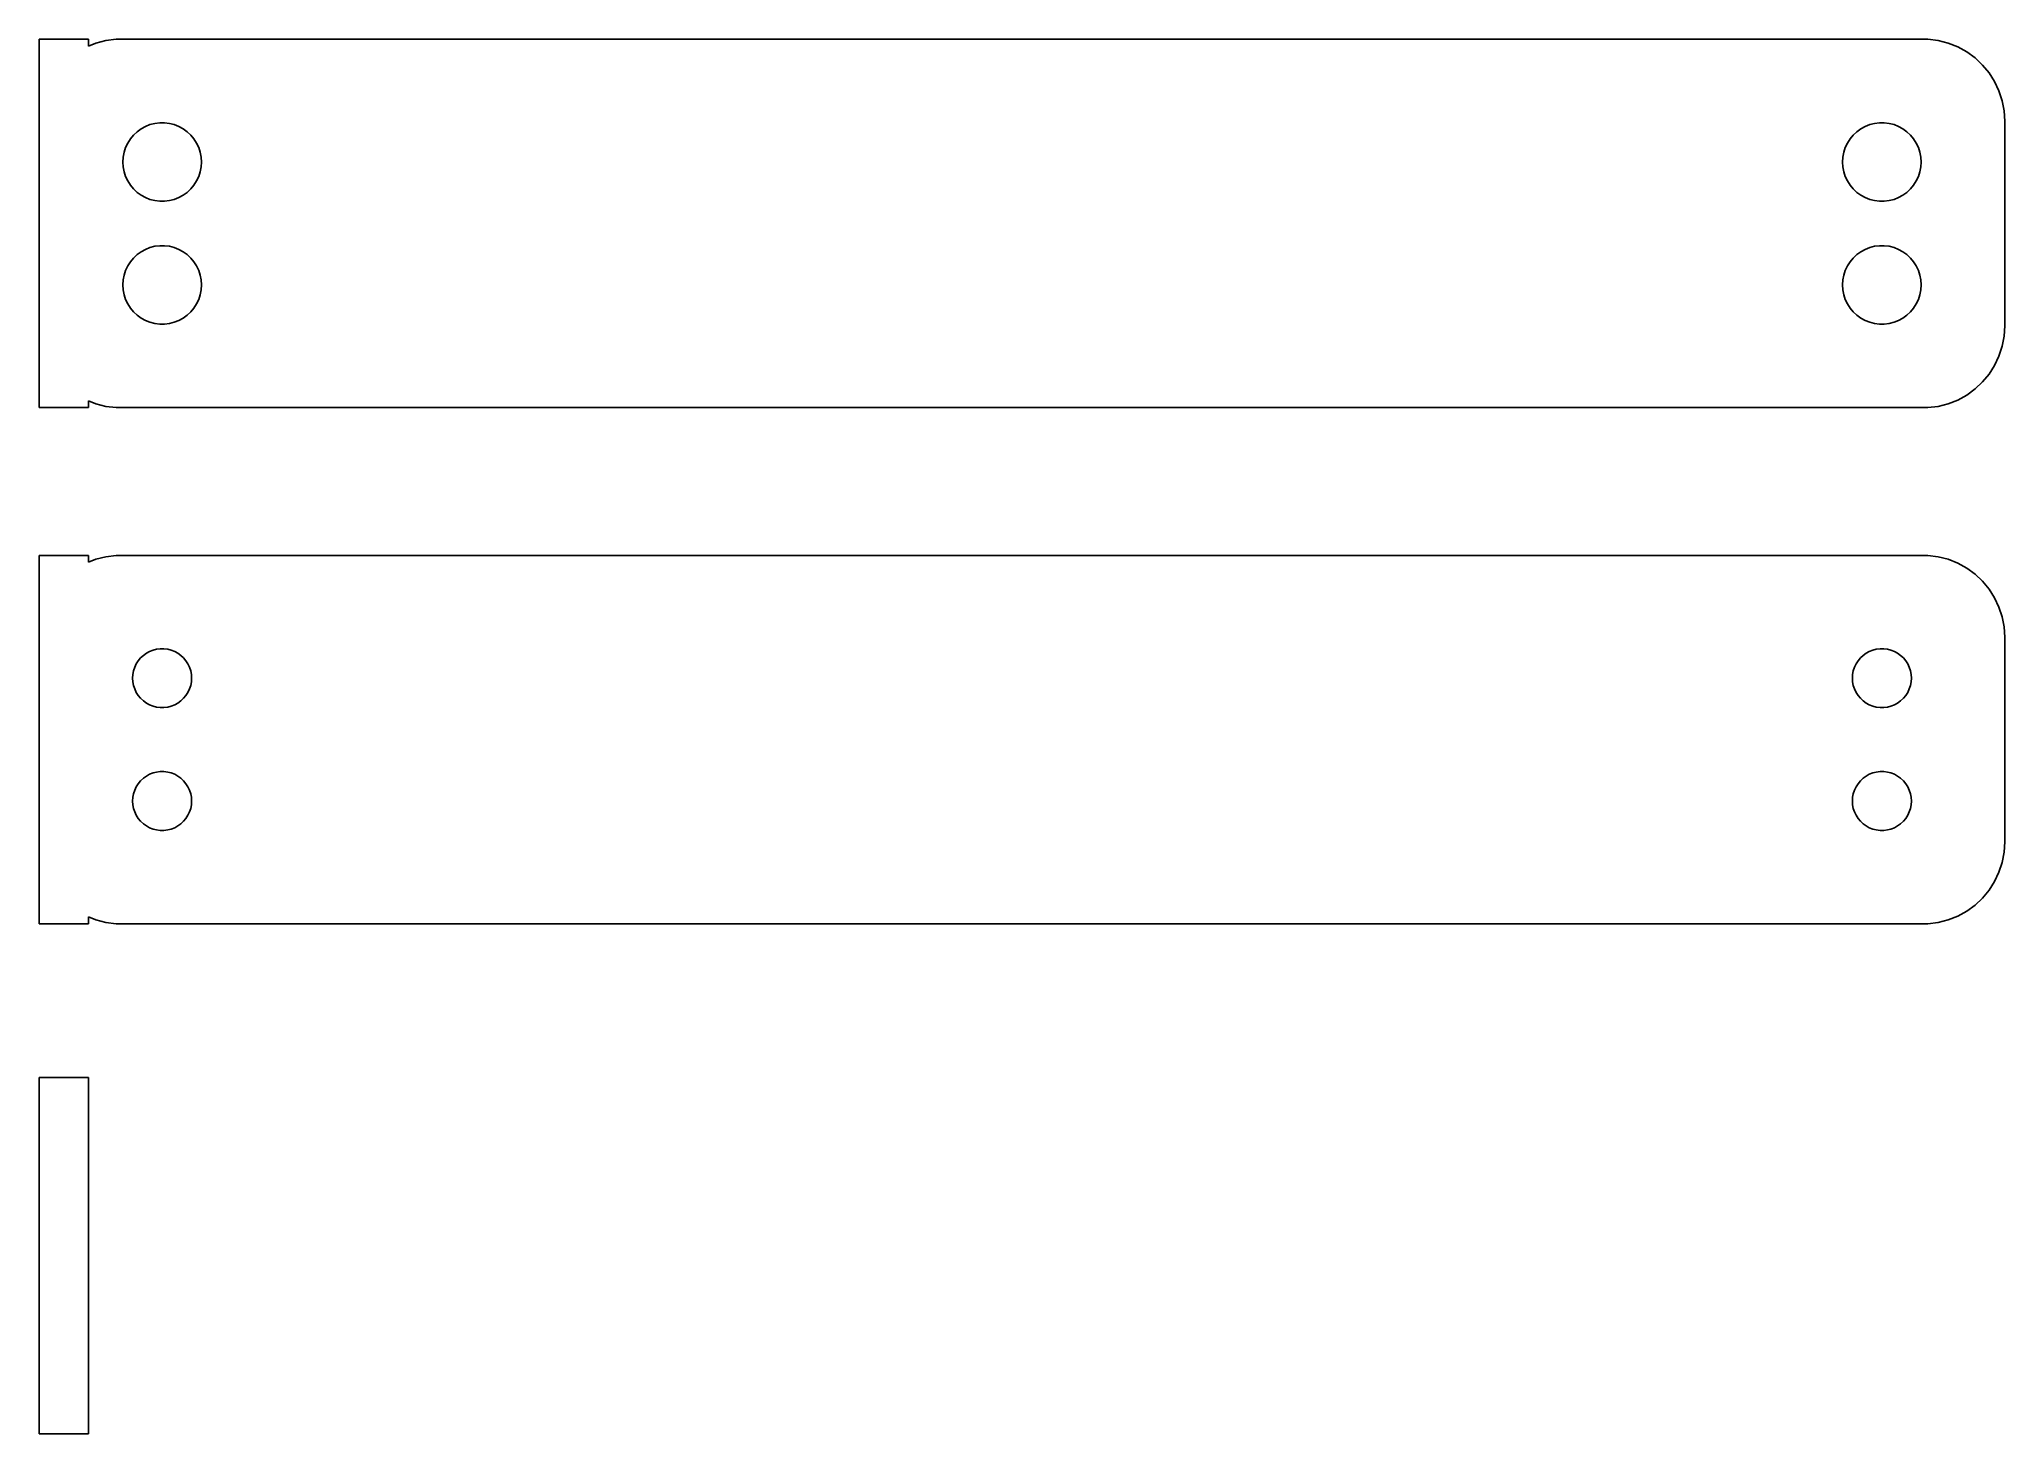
# Model space of a CAD drawing. Header units: metres. Extents: x -60 to 60, y -11 to 74.
import ezdxf

# ---------------------------------------------------------------- set-up
doc = ezdxf.new("R2010")
doc.units = ezdxf.units.M

msp = doc.modelspace()

# ---------------------------------------------------------------- linework, layer by layer
for p, q in [((-57, 74.2401), (-60, 74.2401)), ((-60, 74.2401), (-60, 51.7599)), ((-57, 73.8252), (-57, 74.2401)), ((-56.5451, 74.0053), (-57, 73.8252)), ((-55.9369, 74.1614), (-56.5451, 74.0053)), ((-55.3139, 74.2401), (-55.9369, 74.1614)), ((55.3139, 74.2401), (-55.3139, 74.2401)), ((55.9369, 74.1614), (55.3139, 74.2401)), ((56.5451, 74.0053), (55.9369, 74.1614)), ((57.1289, 73.7741), (56.5451, 74.0053)), ((57.6791, 73.4716), (57.1289, 73.7741)), ((58.1871, 73.1026), (57.6791, 73.4716)), ((58.6448, 72.6727), (58.1871, 73.1026)), ((59.0451, 72.1889), (58.6448, 72.6727)), ((59.3815, 71.6588), (59.0451, 72.1889)), ((59.6489, 71.0906), (59.3815, 71.6588)), ((59.8429, 70.4934), (59.6489, 71.0906)), ((59.9606, 69.8767), (59.8429, 70.4934)), ((60, 69.25), (59.9606, 69.8767)), ((-54.2495, 68.3929), (-54.0298, 68.5992)), ((-54.0298, 68.5992), (-53.786, 68.7764)), ((-53.786, 68.7764), (-53.5219, 68.9216)), ((-53.5219, 68.9216), (-53.2416, 69.0325)), ((-53.2416, 69.0325), (-52.9497, 69.1075)), ((-52.9497, 69.1075), (-52.6507, 69.1453)), ((-52.6507, 69.1453), (-52.3493, 69.1453)), ((-52.3493, 69.1453), (-52.0503, 69.1075)), ((-52.0503, 69.1075), (-51.7584, 69.0325)), ((-51.7584, 69.0325), (-51.4781, 68.9216)), ((-51.4781, 68.9216), (-51.214, 68.7764)), ((-51.214, 68.7764), (-50.9702, 68.5992)), ((-50.9702, 68.5992), (-50.7505, 68.3929)), ((50.7505, 68.3929), (50.9702, 68.5992)), ((50.9702, 68.5992), (51.214, 68.7764)), ((51.214, 68.7764), (51.4781, 68.9216)), ((51.4781, 68.9216), (51.7584, 69.0325)), ((51.7584, 69.0325), (52.0503, 69.1075)), ((52.0503, 69.1075), (52.3493, 69.1453)), ((52.3493, 69.1453), (52.6507, 69.1453)), ((52.6507, 69.1453), (52.9497, 69.1075)), ((52.9497, 69.1075), (53.2416, 69.0325)), ((53.2416, 69.0325), (53.5219, 68.9216)), ((53.5219, 68.9216), (53.786, 68.7764)), ((53.786, 68.7764), (54.0298, 68.5992)), ((54.0298, 68.5992), (54.2495, 68.3929)), ((60, 56.75), (60, 69.25)), ((-54.8811, 67.0508), (-54.8246, 67.3468)), ((-54.8246, 67.3468), (-54.7315, 67.6335)), ((-54.7315, 67.6335), (-54.6031, 67.9062)), ((-54.6031, 67.9062), (-54.4416, 68.1607)), ((-54.4416, 68.1607), (-54.2495, 68.3929)), ((-50.7505, 68.3929), (-50.5583, 68.1607)), ((-50.5583, 68.1607), (-50.3969, 67.9062)), ((-50.3969, 67.9062), (-50.2685, 67.6335)), ((-50.2685, 67.6335), (-50.1754, 67.3468)), ((-50.1754, 67.3468), (-50.1189, 67.0508)), ((50.1189, 67.0508), (50.1754, 67.3468)), ((50.1754, 67.3468), (50.2685, 67.6335)), ((50.2685, 67.6335), (50.3969, 67.9062)), ((50.3969, 67.9062), (50.5583, 68.1607)), ((50.5583, 68.1607), (50.7505, 68.3929)), ((54.2495, 68.3929), (54.4416, 68.1607)), ((54.4416, 68.1607), (54.6031, 67.9062)), ((54.6031, 67.9062), (54.7315, 67.6335)), ((54.7315, 67.6335), (54.8246, 67.3468)), ((54.8246, 67.3468), (54.8811, 67.0508)), ((-54.9, 66.75), (-54.8811, 67.0508)), ((-54.8811, 66.4492), (-54.9, 66.75)), ((-54.8246, 66.1531), (-54.8811, 66.4492)), ((-54.7315, 65.8665), (-54.8246, 66.1531)), ((-50.1754, 66.1531), (-50.2685, 65.8665)), ((-50.1189, 66.4492), (-50.1754, 66.1531)), ((-50.1189, 67.0508), (-50.1, 66.75)), ((-50.1, 66.75), (-50.1189, 66.4492)), ((50.1, 66.75), (50.1189, 67.0508)), ((50.1189, 66.4492), (50.1, 66.75)), ((50.1754, 66.1531), (50.1189, 66.4492)), ((50.2685, 65.8665), (50.1754, 66.1531)), ((54.8246, 66.1531), (54.7315, 65.8665)), ((54.8811, 66.4492), (54.8246, 66.1531)), ((54.8811, 67.0508), (54.9, 66.75)), ((54.9, 66.75), (54.8811, 66.4492)), ((-54.6031, 65.5938), (-54.7315, 65.8665)), ((-54.4416, 65.3393), (-54.6031, 65.5938)), ((-54.2495, 65.1071), (-54.4416, 65.3393)), ((-54.0298, 64.9008), (-54.2495, 65.1071)), ((-53.786, 64.7236), (-54.0298, 64.9008)), ((-50.9702, 64.9008), (-51.214, 64.7236)), ((-50.7505, 65.1071), (-50.9702, 64.9008)), ((-50.5583, 65.3393), (-50.7505, 65.1071)), ((-50.3969, 65.5938), (-50.5583, 65.3393)), ((-50.2685, 65.8665), (-50.3969, 65.5938)), ((50.3969, 65.5938), (50.2685, 65.8665)), ((50.5583, 65.3393), (50.3969, 65.5938)), ((50.7505, 65.1071), (50.5583, 65.3393)), ((50.9702, 64.9008), (50.7505, 65.1071)), ((51.214, 64.7236), (50.9702, 64.9008)), ((54.0298, 64.9008), (53.786, 64.7236)), ((54.2495, 65.1071), (54.0298, 64.9008)), ((54.4416, 65.3393), (54.2495, 65.1071)), ((54.6031, 65.5938), (54.4416, 65.3393)), ((54.7315, 65.8665), (54.6031, 65.5938)), ((-53.5219, 64.5784), (-53.786, 64.7236)), ((-53.2416, 64.4675), (-53.5219, 64.5784)), ((-52.9497, 64.3925), (-53.2416, 64.4675)), ((-52.6507, 64.3547), (-52.9497, 64.3925)), ((-52.3493, 64.3547), (-52.6507, 64.3547)), ((-52.0503, 64.3925), (-52.3493, 64.3547)), ((-51.7584, 64.4675), (-52.0503, 64.3925)), ((-51.4781, 64.5784), (-51.7584, 64.4675)), ((-51.214, 64.7236), (-51.4781, 64.5784)), ((51.4781, 64.5784), (51.214, 64.7236)), ((51.7584, 64.4675), (51.4781, 64.5784)), ((52.0503, 64.3925), (51.7584, 64.4675)), ((52.3493, 64.3547), (52.0503, 64.3925)), ((52.6507, 64.3547), (52.3493, 64.3547)), ((52.9497, 64.3925), (52.6507, 64.3547)), ((53.2416, 64.4675), (52.9497, 64.3925)), ((53.5219, 64.5784), (53.2416, 64.4675)), ((53.786, 64.7236), (53.5219, 64.5784)), ((-54.0298, 61.0992), (-53.786, 61.2764)), ((-53.786, 61.2764), (-53.5219, 61.4216)), ((-53.5219, 61.4216), (-53.2416, 61.5325)), ((-53.2416, 61.5325), (-52.9497, 61.6075)), ((-52.9497, 61.6075), (-52.6507, 61.6453)), ((-52.6507, 61.6453), (-52.3493, 61.6453)), ((-52.3493, 61.6453), (-52.0503, 61.6075)), ((-52.0503, 61.6075), (-51.7584, 61.5325)), ((-51.7584, 61.5325), (-51.4781, 61.4216)), ((-51.4781, 61.4216), (-51.214, 61.2764)), ((-51.214, 61.2764), (-50.9702, 61.0992)), ((50.9702, 61.0992), (51.214, 61.2764)), ((51.214, 61.2764), (51.4781, 61.4216)), ((51.4781, 61.4216), (51.7584, 61.5325)), ((51.7584, 61.5325), (52.0503, 61.6075)), ((52.0503, 61.6075), (52.3493, 61.6453)), ((52.3493, 61.6453), (52.6507, 61.6453)), ((52.6507, 61.6453), (52.9497, 61.6075)), ((52.9497, 61.6075), (53.2416, 61.5325)), ((53.2416, 61.5325), (53.5219, 61.4216)), ((53.5219, 61.4216), (53.786, 61.2764)), ((53.786, 61.2764), (54.0298, 61.0992)), ((-54.8246, 59.8469), (-54.7315, 60.1335)), ((-54.7315, 60.1335), (-54.6031, 60.4062)), ((-54.6031, 60.4062), (-54.4416, 60.6607)), ((-54.4416, 60.6607), (-54.2495, 60.8929)), ((-54.2495, 60.8929), (-54.0298, 61.0992)), ((-50.9702, 61.0992), (-50.7505, 60.8929)), ((-50.7505, 60.8929), (-50.5583, 60.6607)), ((-50.5583, 60.6607), (-50.3969, 60.4062)), ((-50.3969, 60.4062), (-50.2685, 60.1335)), ((-50.2685, 60.1335), (-50.1754, 59.8469)), ((50.1754, 59.8469), (50.2685, 60.1335)), ((50.2685, 60.1335), (50.3969, 60.4062)), ((50.3969, 60.4062), (50.5583, 60.6607)), ((50.5583, 60.6607), (50.7505, 60.8929)), ((50.7505, 60.8929), (50.9702, 61.0992)), ((54.0298, 61.0992), (54.2495, 60.8929)), ((54.2495, 60.8929), (54.4416, 60.6607)), ((54.4416, 60.6607), (54.6031, 60.4062)), ((54.6031, 60.4062), (54.7315, 60.1335)), ((54.7315, 60.1335), (54.8246, 59.8469)), ((-54.9, 59.25), (-54.8811, 59.5508)), ((-54.8811, 58.9492), (-54.9, 59.25)), ((-54.8811, 59.5508), (-54.8246, 59.8469)), ((-54.8246, 58.6532), (-54.8811, 58.9492)), ((-50.1754, 59.8469), (-50.1189, 59.5508)), ((-50.1189, 58.9492), (-50.1754, 58.6532)), ((-50.1189, 59.5508), (-50.1, 59.25)), ((-50.1, 59.25), (-50.1189, 58.9492)), ((50.1, 59.25), (50.1189, 59.5508)), ((50.1189, 58.9492), (50.1, 59.25)), ((50.1189, 59.5508), (50.1754, 59.8469)), ((50.1754, 58.6532), (50.1189, 58.9492)), ((54.8246, 59.8469), (54.8811, 59.5508)), ((54.8811, 58.9492), (54.8246, 58.6532)), ((54.8811, 59.5508), (54.9, 59.25)), ((54.9, 59.25), (54.8811, 58.9492)), ((-54.7315, 58.3665), (-54.8246, 58.6532)), ((-54.6031, 58.0938), (-54.7315, 58.3665)), ((-54.4416, 57.8393), (-54.6031, 58.0938)), ((-54.2495, 57.6071), (-54.4416, 57.8393)), ((-54.0298, 57.4008), (-54.2495, 57.6071)), ((-50.7505, 57.6071), (-50.9702, 57.4008)), ((-50.5583, 57.8393), (-50.7505, 57.6071)), ((-50.3969, 58.0938), (-50.5583, 57.8393)), ((-50.2685, 58.3665), (-50.3969, 58.0938)), ((-50.1754, 58.6532), (-50.2685, 58.3665)), ((50.2685, 58.3665), (50.1754, 58.6532)), ((50.3969, 58.0938), (50.2685, 58.3665)), ((50.5583, 57.8393), (50.3969, 58.0938)), ((50.7505, 57.6071), (50.5583, 57.8393)), ((50.9702, 57.4008), (50.7505, 57.6071)), ((54.2495, 57.6071), (54.0298, 57.4008)), ((54.4416, 57.8393), (54.2495, 57.6071)), ((54.6031, 58.0938), (54.4416, 57.8393)), ((54.7315, 58.3665), (54.6031, 58.0938)), ((54.8246, 58.6532), (54.7315, 58.3665)), ((-53.786, 57.2236), (-54.0298, 57.4008)), ((-53.5219, 57.0784), (-53.786, 57.2236)), ((-53.2416, 56.9675), (-53.5219, 57.0784)), ((-52.9497, 56.8925), (-53.2416, 56.9675)), ((-52.6507, 56.8547), (-52.9497, 56.8925)), ((-52.3493, 56.8547), (-52.6507, 56.8547)), ((-52.0503, 56.8925), (-52.3493, 56.8547)), ((-51.7584, 56.9675), (-52.0503, 56.8925)), ((-51.4781, 57.0784), (-51.7584, 56.9675)), ((-51.214, 57.2236), (-51.4781, 57.0784)), ((-50.9702, 57.4008), (-51.214, 57.2236)), ((51.214, 57.2236), (50.9702, 57.4008)), ((51.4781, 57.0784), (51.214, 57.2236)), ((51.7584, 56.9675), (51.4781, 57.0784)), ((52.0503, 56.8925), (51.7584, 56.9675)), ((52.3493, 56.8547), (52.0503, 56.8925)), ((52.6507, 56.8547), (52.3493, 56.8547)), ((52.9497, 56.8925), (52.6507, 56.8547)), ((53.2416, 56.9675), (52.9497, 56.8925)), ((53.5219, 57.0784), (53.2416, 56.9675)), ((53.786, 57.2236), (53.5219, 57.0784)), ((54.0298, 57.4008), (53.786, 57.2236)), ((59.9606, 56.1233), (60, 56.75)), ((59.6489, 54.9094), (59.8429, 55.5066)), ((59.8429, 55.5066), (59.9606, 56.1233)), ((59.0451, 53.8111), (59.3815, 54.3412)), ((59.3815, 54.3412), (59.6489, 54.9094)), ((57.6791, 52.5284), (58.1871, 52.8974)), ((58.1871, 52.8974), (58.6448, 53.3273)), ((58.6448, 53.3273), (59.0451, 53.8111)), ((-60, 51.7599), (-57, 51.7599)), ((-57, 52.1748), (-56.5451, 51.9947)), ((-57, 51.7599), (-57, 52.1748)), ((-56.5451, 51.9947), (-55.9369, 51.8386)), ((-55.9369, 51.8386), (-55.3139, 51.7599)), ((-55.3139, 51.7599), (55.3139, 51.7599)), ((55.3139, 51.7599), (55.9369, 51.8386)), ((55.9369, 51.8386), (56.5451, 51.9947)), ((56.5451, 51.9947), (57.1289, 52.2259)), ((57.1289, 52.2259), (57.6791, 52.5284)), ((-57, 42.7401), (-60, 42.7401)), ((-60, 42.7401), (-60, 20.2599)), ((-57, 42.3252), (-57, 42.7401)), ((-56.5451, 42.5053), (-57, 42.3252)), ((-55.9369, 42.6614), (-56.5451, 42.5053)), ((-55.3139, 42.7401), (-55.9369, 42.6614)), ((55.3139, 42.7401), (-55.3139, 42.7401)), ((55.9369, 42.6614), (55.3139, 42.7401)), ((56.5451, 42.5053), (55.9369, 42.6614)), ((57.1289, 42.2741), (56.5451, 42.5053)), ((57.6791, 41.9716), (57.1289, 42.2741)), ((58.1871, 41.6026), (57.6791, 41.9716)), ((58.6448, 41.1727), (58.1871, 41.6026)), ((59.0451, 40.6889), (58.6448, 41.1727)), ((59.3815, 40.1588), (59.0451, 40.6889)), ((59.6489, 39.5906), (59.3815, 40.1588)), ((59.8429, 38.9934), (59.6489, 39.5906)), ((59.9606, 38.3767), (59.8429, 38.9934)), ((60, 37.75), (59.9606, 38.3767)), ((60, 25.25), (60, 37.75)), ((-54.1736, 35.9126), (-54.0773, 36.1171)), ((-54.0773, 36.1171), (-53.9562, 36.308)), ((-53.9562, 36.308), (-53.8121, 36.4822)), ((-53.8121, 36.4822), (-53.6474, 36.6369)), ((-53.6474, 36.6369), (-53.4645, 36.7698)), ((-53.4645, 36.7698), (-53.2664, 36.8787)), ((-53.2664, 36.8787), (-53.0562, 36.9619)), ((-53.0562, 36.9619), (-52.8373, 37.0181)), ((-52.8373, 37.0181), (-52.613, 37.0464)), ((-52.613, 37.0464), (-52.387, 37.0464)), ((-52.387, 37.0464), (-52.1627, 37.0181)), ((-52.1627, 37.0181), (-51.9438, 36.9619)), ((-51.9438, 36.9619), (-51.7336, 36.8787)), ((-51.7336, 36.8787), (-51.5355, 36.7698)), ((-51.5355, 36.7698), (-51.3526, 36.6369)), ((-51.3526, 36.6369), (-51.1879, 36.4822)), ((-51.1879, 36.4822), (-51.0438, 36.308)), ((-51.0438, 36.308), (-50.9226, 36.1171)), ((-50.9226, 36.1171), (-50.8264, 35.9126)), ((50.8264, 35.9126), (50.9226, 36.1171)), ((50.9226, 36.1171), (51.0438, 36.308)), ((51.0438, 36.308), (51.1879, 36.4822)), ((51.1879, 36.4822), (51.3526, 36.6369)), ((51.3526, 36.6369), (51.5355, 36.7698)), ((51.5355, 36.7698), (51.7336, 36.8787)), ((51.7336, 36.8787), (51.9438, 36.9619)), ((51.9438, 36.9619), (52.1627, 37.0181)), ((52.1627, 37.0181), (52.387, 37.0464)), ((52.387, 37.0464), (52.613, 37.0464)), ((52.613, 37.0464), (52.8373, 37.0181)), ((52.8373, 37.0181), (53.0562, 36.9619)), ((53.0562, 36.9619), (53.2664, 36.8787)), ((53.2664, 36.8787), (53.4645, 36.7698)), ((53.4645, 36.7698), (53.6474, 36.6369)), ((53.6474, 36.6369), (53.8121, 36.4822)), ((53.8121, 36.4822), (53.9562, 36.308)), ((53.9562, 36.308), (54.0773, 36.1171)), ((54.0773, 36.1171), (54.1736, 35.9126)), ((-54.3, 35.25), (-54.2858, 35.4756)), ((-54.2858, 35.0244), (-54.3, 35.25)), ((-54.2858, 35.4756), (-54.2434, 35.6976)), ((-54.2434, 34.8024), (-54.2858, 35.0244)), ((-54.2434, 35.6976), (-54.1736, 35.9126)), ((-54.1736, 34.5874), (-54.2434, 34.8024)), ((-50.8264, 35.9126), (-50.7565, 35.6976)), ((-50.7565, 34.8024), (-50.8264, 34.5874)), ((-50.7565, 35.6976), (-50.7142, 35.4756)), ((-50.7142, 35.0244), (-50.7565, 34.8024)), ((-50.7142, 35.4756), (-50.7, 35.25)), ((-50.7, 35.25), (-50.7142, 35.0244)), ((50.7, 35.25), (50.7142, 35.4756)), ((50.7142, 35.0244), (50.7, 35.25)), ((50.7142, 35.4756), (50.7565, 35.6976)), ((50.7565, 34.8024), (50.7142, 35.0244)), ((50.7565, 35.6976), (50.8264, 35.9126)), ((50.8264, 34.5874), (50.7565, 34.8024)), ((54.1736, 35.9126), (54.2434, 35.6976)), ((54.2434, 34.8024), (54.1736, 34.5874)), ((54.2434, 35.6976), (54.2858, 35.4756)), ((54.2858, 35.0244), (54.2434, 34.8024)), ((54.2858, 35.4756), (54.3, 35.25)), ((54.3, 35.25), (54.2858, 35.0244)), ((-54.0773, 34.3828), (-54.1736, 34.5874)), ((-53.9562, 34.192), (-54.0773, 34.3828)), ((-53.8121, 34.0178), (-53.9562, 34.192)), ((-53.6474, 33.8631), (-53.8121, 34.0178)), ((-53.4645, 33.7302), (-53.6474, 33.8631)), ((-53.2664, 33.6213), (-53.4645, 33.7302)), ((-53.0562, 33.5381), (-53.2664, 33.6213)), ((-51.7336, 33.6213), (-51.9438, 33.5381)), ((-51.5355, 33.7302), (-51.7336, 33.6213)), ((-51.3526, 33.8631), (-51.5355, 33.7302)), ((-51.1879, 34.0178), (-51.3526, 33.8631)), ((-51.0438, 34.192), (-51.1879, 34.0178)), ((-50.9226, 34.3828), (-51.0438, 34.192)), ((-50.8264, 34.5874), (-50.9226, 34.3828)), ((50.9226, 34.3828), (50.8264, 34.5874)), ((51.0438, 34.192), (50.9226, 34.3828)), ((51.1879, 34.0178), (51.0438, 34.192)), ((51.3526, 33.8631), (51.1879, 34.0178)), ((51.5355, 33.7302), (51.3526, 33.8631)), ((51.7336, 33.6213), (51.5355, 33.7302)), ((51.9438, 33.5381), (51.7336, 33.6213)), ((53.2664, 33.6213), (53.0562, 33.5381)), ((53.4645, 33.7302), (53.2664, 33.6213)), ((53.6474, 33.8631), (53.4645, 33.7302)), ((53.8121, 34.0178), (53.6474, 33.8631)), ((53.9562, 34.192), (53.8121, 34.0178)), ((54.0773, 34.3828), (53.9562, 34.192)), ((54.1736, 34.5874), (54.0773, 34.3828)), ((-52.8373, 33.4819), (-53.0562, 33.5381)), ((-52.613, 33.4536), (-52.8373, 33.4819)), ((-52.387, 33.4536), (-52.613, 33.4536)), ((-52.1627, 33.4819), (-52.387, 33.4536)), ((-51.9438, 33.5381), (-52.1627, 33.4819)), ((52.1627, 33.4819), (51.9438, 33.5381)), ((52.387, 33.4536), (52.1627, 33.4819)), ((52.613, 33.4536), (52.387, 33.4536)), ((52.8373, 33.4819), (52.613, 33.4536)), ((53.0562, 33.5381), (52.8373, 33.4819)), ((-54.0773, 28.6172), (-53.9562, 28.808)), ((-53.9562, 28.808), (-53.8121, 28.9822)), ((-53.8121, 28.9822), (-53.6474, 29.1369)), ((-53.6474, 29.1369), (-53.4645, 29.2698)), ((-53.4645, 29.2698), (-53.2664, 29.3787)), ((-53.2664, 29.3787), (-53.0562, 29.4619)), ((-53.0562, 29.4619), (-52.8373, 29.5181)), ((-52.8373, 29.5181), (-52.613, 29.5464)), ((-52.613, 29.5464), (-52.387, 29.5464)), ((-52.387, 29.5464), (-52.1627, 29.5181)), ((-52.1627, 29.5181), (-51.9438, 29.4619)), ((-51.9438, 29.4619), (-51.7336, 29.3787)), ((-51.7336, 29.3787), (-51.5355, 29.2698)), ((-51.5355, 29.2698), (-51.3526, 29.1369)), ((-51.3526, 29.1369), (-51.1879, 28.9822)), ((-51.1879, 28.9822), (-51.0438, 28.808)), ((-51.0438, 28.808), (-50.9226, 28.6172)), ((50.9226, 28.6172), (51.0438, 28.808)), ((51.0438, 28.808), (51.1879, 28.9822)), ((51.1879, 28.9822), (51.3526, 29.1369)), ((51.3526, 29.1369), (51.5355, 29.2698)), ((51.5355, 29.2698), (51.7336, 29.3787)), ((51.7336, 29.3787), (51.9438, 29.4619)), ((51.9438, 29.4619), (52.1627, 29.5181)), ((52.1627, 29.5181), (52.387, 29.5464)), ((52.387, 29.5464), (52.613, 29.5464)), ((52.613, 29.5464), (52.8373, 29.5181)), ((52.8373, 29.5181), (53.0562, 29.4619)), ((53.0562, 29.4619), (53.2664, 29.3787)), ((53.2664, 29.3787), (53.4645, 29.2698)), ((53.4645, 29.2698), (53.6474, 29.1369)), ((53.6474, 29.1369), (53.8121, 28.9822)), ((53.8121, 28.9822), (53.9562, 28.808)), ((53.9562, 28.808), (54.0773, 28.6172)), ((-54.3, 27.75), (-54.2858, 27.9756)), ((-54.2858, 27.5244), (-54.3, 27.75)), ((-54.2858, 27.9756), (-54.2434, 28.1976)), ((-54.2434, 28.1976), (-54.1736, 28.4126)), ((-54.1736, 28.4126), (-54.0773, 28.6172)), ((-50.9226, 28.6172), (-50.8264, 28.4126)), ((-50.8264, 28.4126), (-50.7565, 28.1976)), ((-50.7565, 28.1976), (-50.7142, 27.9756)), ((-50.7142, 27.9756), (-50.7, 27.75)), ((-50.7, 27.75), (-50.7142, 27.5244)), ((50.7, 27.75), (50.7142, 27.9756)), ((50.7142, 27.5244), (50.7, 27.75)), ((50.7142, 27.9756), (50.7565, 28.1976)), ((50.7565, 28.1976), (50.8264, 28.4126)), ((50.8264, 28.4126), (50.9226, 28.6172)), ((54.0773, 28.6172), (54.1736, 28.4126)), ((54.1736, 28.4126), (54.2434, 28.1976)), ((54.2434, 28.1976), (54.2858, 27.9756)), ((54.2858, 27.9756), (54.3, 27.75)), ((54.3, 27.75), (54.2858, 27.5244)), ((-54.2434, 27.3024), (-54.2858, 27.5244)), ((-54.1736, 27.0874), (-54.2434, 27.3024)), ((-54.0773, 26.8829), (-54.1736, 27.0874)), ((-53.9562, 26.692), (-54.0773, 26.8829)), ((-53.8121, 26.5178), (-53.9562, 26.692)), ((-53.6474, 26.3631), (-53.8121, 26.5178)), ((-51.1879, 26.5178), (-51.3526, 26.3631)), ((-51.0438, 26.692), (-51.1879, 26.5178)), ((-50.9226, 26.8829), (-51.0438, 26.692)), ((-50.8264, 27.0874), (-50.9226, 26.8829)), ((-50.7565, 27.3024), (-50.8264, 27.0874)), ((-50.7142, 27.5244), (-50.7565, 27.3024)), ((50.7565, 27.3024), (50.7142, 27.5244)), ((50.8264, 27.0874), (50.7565, 27.3024)), ((50.9226, 26.8829), (50.8264, 27.0874)), ((51.0438, 26.692), (50.9226, 26.8829)), ((51.1879, 26.5178), (51.0438, 26.692)), ((51.3526, 26.3631), (51.1879, 26.5178)), ((53.8121, 26.5178), (53.6474, 26.3631)), ((53.9562, 26.692), (53.8121, 26.5178)), ((54.0773, 26.8829), (53.9562, 26.692)), ((54.1736, 27.0874), (54.0773, 26.8829)), ((54.2434, 27.3024), (54.1736, 27.0874)), ((54.2858, 27.5244), (54.2434, 27.3024)), ((-53.4645, 26.2302), (-53.6474, 26.3631)), ((-53.2664, 26.1213), (-53.4645, 26.2302)), ((-53.0562, 26.0381), (-53.2664, 26.1213)), ((-52.8373, 25.9819), (-53.0562, 26.0381)), ((-52.613, 25.9536), (-52.8373, 25.9819)), ((-52.387, 25.9536), (-52.613, 25.9536)), ((-52.1627, 25.9819), (-52.387, 25.9536)), ((-51.9438, 26.0381), (-52.1627, 25.9819)), ((-51.7336, 26.1213), (-51.9438, 26.0381)), ((-51.5355, 26.2302), (-51.7336, 26.1213)), ((-51.3526, 26.3631), (-51.5355, 26.2302)), ((51.5355, 26.2302), (51.3526, 26.3631)), ((51.7336, 26.1213), (51.5355, 26.2302)), ((51.9438, 26.0381), (51.7336, 26.1213)), ((52.1627, 25.9819), (51.9438, 26.0381)), ((52.387, 25.9536), (52.1627, 25.9819)), ((52.613, 25.9536), (52.387, 25.9536)), ((52.8373, 25.9819), (52.613, 25.9536)), ((53.0562, 26.0381), (52.8373, 25.9819)), ((53.2664, 26.1213), (53.0562, 26.0381)), ((53.4645, 26.2302), (53.2664, 26.1213)), ((53.6474, 26.3631), (53.4645, 26.2302)), ((59.9606, 24.6233), (60, 25.25)), ((59.6489, 23.4094), (59.8429, 24.0066)), ((59.8429, 24.0066), (59.9606, 24.6233)), ((59.0451, 22.3111), (59.3815, 22.8412)), ((59.3815, 22.8412), (59.6489, 23.4094)), ((58.1871, 21.3974), (58.6448, 21.8273)), ((58.6448, 21.8273), (59.0451, 22.3111)), ((-57, 20.6748), (-56.5451, 20.4947)), ((-57, 20.2599), (-57, 20.6748)), ((-56.5451, 20.4947), (-55.9369, 20.3386)), ((55.9369, 20.3386), (56.5451, 20.4947)), ((56.5451, 20.4947), (57.1289, 20.7259)), ((57.1289, 20.7259), (57.6791, 21.0284)), ((57.6791, 21.0284), (58.1871, 21.3974)), ((-60, 20.2599), (-57, 20.2599)), ((-55.9369, 20.3386), (-55.3139, 20.2599)), ((-55.3139, 20.2599), (55.3139, 20.2599)), ((55.3139, 20.2599), (55.9369, 20.3386)), ((-57, 10.8648), (-60, 10.8648)), ((-60, 10.8648), (-60, -10.8648)), ((-57, -10.8648), (-57, 10.8648)), ((-60, -10.8648), (-57, -10.8648))]:
    msp.add_line(p, q)

doc.saveas('drawing.dxf')
